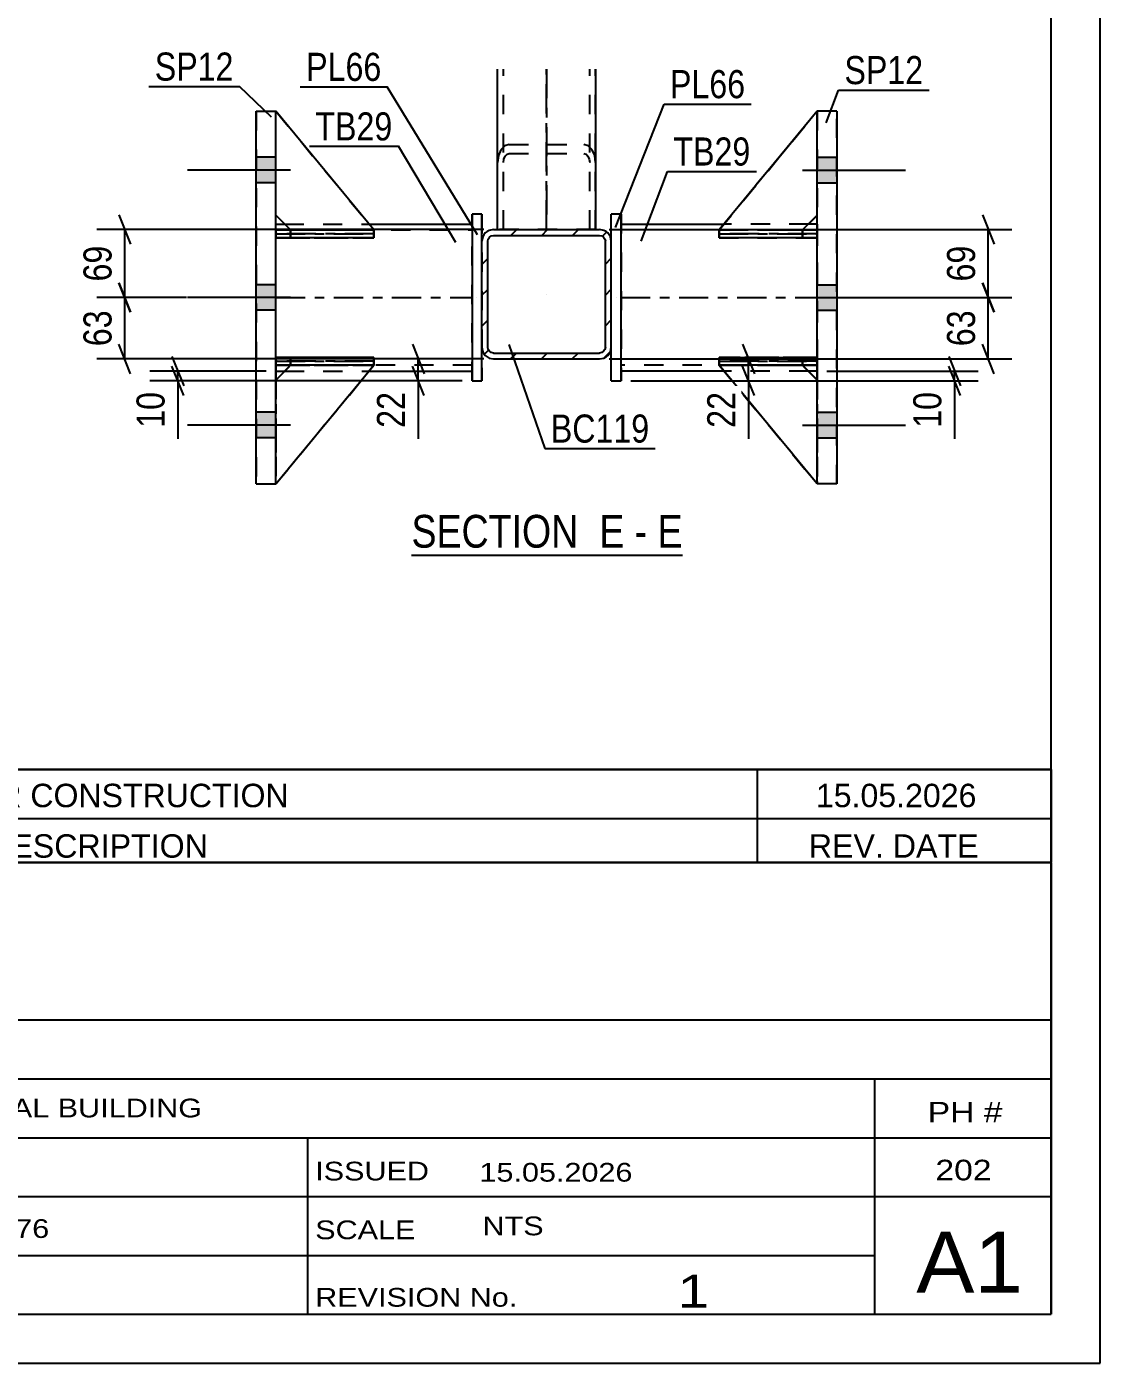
# Model space of a CAD drawing. Header units: millimetres. Extents: x 0 to 841, y 0 to 594.
# Drawn here: x 731.5 to 841, y 0 to 136.3 of the extents above; entities that cross this region are included whole.
import ezdxf

# ---------------------------------------------------------------- set-up
doc = ezdxf.new("R2010")
doc.units = ezdxf.units.MM
doc.linetypes.add('DXK_LINE_DOT2', pattern=[3.9198, 1.9599, -1.9599])
doc.linetypes.add('DXK_LINE_DOT3', pattern=[5.9187, 2.979, -0.9799, 0.9799, -0.9799])
doc.styles.add('Arial Narrow', font='ARIALN.TTF', dxfattribs={"height": 0.2})

# ---------------------------------------------------------------- blocks, each defined once
blk = doc.blocks.new('Unknown-389678698-1133 - 46257')
at = {"color": 5, "linetype": 'Continuous'}
for p, q in [((841, 0), (841, 594)), ((836, 5), (836, 589)), ((5, 5), (836, 5)), ((0, 0), (841, 0))]:
    blk.add_line(p, q, dxfattribs=at)
blk = doc.blocks.new('Unknown-389678698-48742 - 46257')
at = {"color": 7, "linetype": 'Continuous'}
for p, q in [((676, 51.05), (836, 51.05)), ((836, 51), (836, 5)), ((676, 35), (836, 35)), ((676, 29), (836, 29)), ((818, 5.05), (818, 29.05)), ((676, 23), (836, 23)), ((760.14, 23), (760.14, 5)), ((676, 17), (836, 17)), ((676, 11), (818, 11)), ((676, 5), (836, 5))]:
    blk.add_line(p, q, dxfattribs=at)
at = {"color": 7, "style": 'Arial Narrow'}
for s, height, width, p in [('TERMINAL BUILDING', 1.9089, 1.425378, (718.06, 25.07)), ('ISSUED', 1.909, 1.425378, (760.94, 18.64)), ('15.05.2026', 1.909, 1.425378, (777.69, 18.52)), ('AN-C-1376', 1.909, 1.425378, (718.23, 12.78)), ('SCALE', 1.909, 1.425378, (760.94, 12.65)), ('A1', 6.204, 1.25, (822.24, 7.2)), ('1', 3.34, 1.5, (797.91, 5.68)), ('REVISION No.', 1.9089, 1.425378, (760.94, 5.77))]:
    blk.add_text(s, height=height, dxfattribs=dict(at, width=width)).set_placement(p)
at = {"color": 7, "linetype": 'Continuous', "style": 'Arial Narrow'}
for s, height, width, p in [('PH #', 2.1, 1.42538, (823.4, 24.55)), ('202', 2.1, 1.42538, (824.19, 18.65)), ('NTS', 1.909, 1.425378, (778, 13.05))]:
    blk.add_text(s, height=height, dxfattribs=dict(at, width=width)).set_placement(p)
blk = doc.blocks.new('Unknown-389678698-48745 - 46257')
at = {"color": 7, "linetype": 'Continuous'}
for p, q in [((676, 60.55), (836, 60.55)), ((836, 60.55), (676, 60.55)), ((806, 60.55), (806, 55.55)), ((836, 60.55), (836, 55.55)), ((676, 55.55), (836, 55.55)), ((676, 55.55), (836, 55.55)), ((806, 55.55), (806, 51.05)), ((836, 55.55), (836, 51.05)), ((836, 51.05), (676, 51.05))]:
    blk.add_line(p, q, dxfattribs=at)
at = {"color": 7, "linetype": 'Continuous', "style": 'Arial Narrow'}
for s, height, width, p in [('ISSUED FOR CONSTRUCTION', 2.3861, 1.196471, (711, 56.7)), ('15.05.2026', 2.386, 1.196471, (812, 56.7)), ('REVISION DESCRIPTION', 2.3861, 1.2, (711, 51.55)), ('REV. DATE', 2.386, 1.2, (811.28, 51.55))]:
    blk.add_text(s, height=height, dxfattribs=dict(at, width=width)).set_placement(p)
blk = doc.blocks.new('Unknown-389678698-19 - 1372')
at = {"color": 6, "linetype": 'Continuous'}
blk.add_line((770.76, 82.41), (798.4, 82.41), dxfattribs=at)
at = {"color": 0, "linetype": 'Continuous'}
for points in [[(788.86, 83.16), (788.86, 86.66), (770.76, 86.66), (770.76, 83.16)], [(792.47, 83.16), (792.47, 86.66), (789.91, 86.66), (789.91, 83.16)], [(794.8, 83.16), (794.8, 86.66), (793.52, 86.66), (793.52, 83.16)], [(798.4, 83.16), (798.4, 86.66), (795.85, 86.66), (795.85, 83.16)]]:
    blk.add_wipeout(points, dxfattribs=at)
at = {"color": 7, "linetype": 'Continuous', "style": 'Arial Narrow'}
for s, p in [('SECTION ', (770.76, 83.16)), ('E', (789.91, 83.16)), ('E', (795.85, 83.16)), ('-', (793.52, 83.16))]:
    blk.add_text(s, height=3.34, dxfattribs=at).set_placement(p)
blk = doc.blocks.new('Part-389678698-1448 - 1372')
at = {"color": 7, "linetype": 'DXK_LINE_DOT2'}
for p, q in [((779.53, 115.6), (779.53, 131.96)), ((780.13, 115.6), (780.13, 131.96)), ((788.93, 115.6), (788.93, 131.96)), ((789.53, 115.6), (789.53, 131.96)), ((780.27, 124.13), (779.88, 123.73)), ((780.73, 124.28), (780.27, 124.13)), ((780.73, 124.28), (788.33, 124.28)), ((788.79, 124.13), (788.33, 124.28)), ((789.18, 123.73), (788.79, 124.13)), ((779.62, 123.13), (779.53, 122.42)), ((779.88, 123.73), (779.62, 123.13)), ((780.13, 122.42), (780.17, 122.77)), ((780.17, 122.77), (780.3, 123.07)), ((780.3, 123.07), (780.5, 123.28)), ((780.5, 123.28), (780.73, 123.35)), ((780.73, 123.35), (788.33, 123.35)), ((788.33, 123.35), (788.56, 123.28)), ((788.56, 123.28), (788.75, 123.07)), ((788.75, 123.07), (788.88, 122.77)), ((788.88, 122.77), (788.93, 122.42)), ((789.44, 123.13), (789.18, 123.73)), ((789.53, 122.42), (789.44, 123.13)), ((779.53, 115.6), (789.53, 115.6))]:
    blk.add_line(p, q, dxfattribs=at)
at = {"color": 7, "linetype": 'DXK_LINE_DOT3'}
blk.add_line((784.53, 131.96), (784.53, 116.52), dxfattribs=at)
blk = doc.blocks.new('Part-389678698-1504 - 1372')
at = {"color": 7, "linetype": 'DXK_LINE_DOT2'}
for p, q in [((802.13, 101.75), (810.63, 101.75)), ((812.13, 89.66), (802.13, 101.75)), ((802.13, 101.75), (802.13, 101.75)), ((810.63, 101.75), (802.13, 101.75)), ((802.13, 101.75), (812.13, 89.66)), ((810.63, 101.75), (812.13, 100.25)), ((810.63, 101.75), (810.63, 101.75)), ((812.13, 100.25), (810.63, 101.75)), ((812.13, 100.25), (812.13, 89.66))]:
    blk.add_line(p, q, dxfattribs=at)
at = {"color": 7, "linetype": 'DXK_LINE_DOT3'}
for p, q in [((802.13, 101.75), (812.13, 101.75)), ((812.13, 101.75), (812.13, 89.66))]:
    blk.add_line(p, q, dxfattribs=at)
blk = doc.blocks.new('Part-389678698-1545 - 1372')
at = {"color": 2, "linetype": 'Continuous'}
for p, q in [((814.13, 127.66), (812.13, 127.66)), ((812.13, 89.66), (812.13, 127.66)), ((814.13, 127.66), (814.13, 89.66)), ((814.13, 89.66), (812.13, 89.66))]:
    blk.add_line(p, q, dxfattribs=at)
at = {"color": 7, "linetype": 'DXK_LINE_DOT2'}
for p, q in [((812.13, 127.66), (812.13, 89.66)), ((814.13, 89.66), (814.13, 127.66))]:
    blk.add_line(p, q, dxfattribs=at)
blk = doc.blocks.new('Part-389678698-1514 - 1372')
at = {"color": 7, "linetype": 'DXK_LINE_DOT2'}
for p, q in [((802.13, 114.76), (802.13, 115.56)), ((802.13, 115.56), (810.63, 115.56)), ((812.13, 115.56), (802.13, 115.56)), ((810.63, 114.76), (802.13, 114.76)), ((802.13, 114.76), (812.13, 114.76)), ((810.63, 114.76), (810.63, 115.56)), ((810.63, 115.56), (812.13, 115.56)), ((812.13, 114.76), (810.63, 114.76)), ((812.13, 114.76), (812.13, 115.56)), ((812.13, 114.76), (812.13, 115.56)), ((812.13, 115.56), (812.13, 115.56)), ((812.13, 114.76), (812.13, 114.76))]:
    blk.add_line(p, q, dxfattribs=at)
at = {"color": 7, "linetype": 'DXK_LINE_DOT3'}
for p, q in [((812.13, 115.16), (802.13, 115.16)), ((802.13, 115.16), (812.13, 115.16))]:
    blk.add_line(p, q, dxfattribs=at)
blk = doc.blocks.new('Bolt-389678698-1386 - 1372')
at = {"linetype": 'Continuous'}
for points in [[(814.13, 120.36), (814.13, 122.96), (812.13, 122.96), (812.13, 120.36)], [(814.13, 120.36), (814.13, 122.96), (812.13, 122.96), (812.13, 120.36)], [(814.13, 120.36), (814.13, 122.96), (812.13, 122.96), (812.13, 120.36)], [(814.13, 107.36), (814.13, 109.96), (812.13, 109.96), (812.13, 107.36)], [(814.13, 107.36), (814.13, 109.96), (812.13, 109.96), (812.13, 107.36)], [(814.13, 94.36), (814.13, 96.96), (812.13, 96.96), (812.13, 94.36)], [(814.13, 94.36), (814.13, 96.96), (812.13, 96.96), (812.13, 94.36)], [(814.13, 94.36), (814.13, 96.96), (812.13, 96.96), (812.13, 94.36)]]:
    blk.add_hatch(color=1, dxfattribs=at).paths.add_polyline_path(points)
at = {"color": 1, "linetype": 'Continuous'}
for p, q in [((812.13, 122.96), (814.13, 122.96)), ((812.13, 122.96), (814.13, 122.96)), ((812.13, 122.96), (814.13, 122.96)), ((810.63, 121.66), (821.13, 121.66)), ((810.63, 121.66), (821.13, 121.66)), ((810.63, 121.66), (821.13, 121.66)), ((812.13, 120.36), (814.13, 120.36)), ((812.13, 120.36), (814.13, 120.36)), ((812.13, 120.36), (814.13, 120.36)), ((812.13, 109.96), (814.13, 109.96)), ((812.13, 109.96), (814.13, 109.96)), ((810.63, 108.66), (821.13, 108.66)), ((810.63, 108.66), (821.13, 108.66)), ((812.13, 107.36), (814.13, 107.36)), ((812.13, 107.36), (814.13, 107.36)), ((812.13, 96.96), (814.13, 96.96)), ((812.13, 96.96), (814.13, 96.96)), ((812.13, 96.96), (814.13, 96.96)), ((810.63, 95.66), (821.13, 95.66)), ((810.63, 95.66), (821.13, 95.66)), ((810.63, 95.66), (821.13, 95.66)), ((812.13, 94.36), (814.13, 94.36)), ((812.13, 94.36), (814.13, 94.36)), ((812.13, 94.36), (814.13, 94.36))]:
    blk.add_line(p, q, dxfattribs=at)
blk = doc.blocks.new('Part-389678698-1515 - 1372')
at = {"color": 7, "linetype": 'DXK_LINE_DOT2'}
for p, q in [((802.13, 101.76), (802.13, 102.56)), ((802.13, 102.56), (810.63, 102.56)), ((812.13, 102.56), (802.13, 102.56)), ((810.63, 101.76), (810.63, 102.56)), ((810.63, 102.56), (812.13, 102.56)), ((812.13, 101.76), (812.13, 102.56)), ((812.13, 101.76), (812.13, 102.56)), ((812.13, 102.56), (812.13, 102.56)), ((810.63, 101.76), (802.13, 101.76)), ((802.13, 101.76), (812.13, 101.76)), ((812.13, 101.76), (810.63, 101.76)), ((812.13, 101.76), (812.13, 101.76))]:
    blk.add_line(p, q, dxfattribs=at)
at = {"color": 7, "linetype": 'DXK_LINE_DOT3'}
for p, q in [((812.13, 102.16), (802.13, 102.16)), ((802.13, 102.16), (812.13, 102.16))]:
    blk.add_line(p, q, dxfattribs=at)
blk = doc.blocks.new('Bolt-389678698-1387 - 1372')
at = {"linetype": 'Continuous'}
for points in [[(756.93, 120.36), (756.93, 122.96), (754.93, 122.96), (754.93, 120.36)], [(756.93, 120.36), (756.93, 122.96), (754.93, 122.96), (754.93, 120.36)], [(756.93, 120.36), (756.93, 122.96), (754.93, 122.96), (754.93, 120.36)], [(756.93, 107.36), (756.93, 109.96), (754.93, 109.96), (754.93, 107.36)], [(756.93, 107.36), (756.93, 109.96), (754.93, 109.96), (754.93, 107.36)], [(756.93, 94.36), (756.93, 96.96), (754.93, 96.96), (754.93, 94.36)], [(756.93, 94.36), (756.93, 96.96), (754.93, 96.96), (754.93, 94.36)], [(756.93, 94.36), (756.93, 96.96), (754.93, 96.96), (754.93, 94.36)]]:
    blk.add_hatch(color=1, dxfattribs=at).paths.add_polyline_path(points)
at = {"color": 1, "linetype": 'Continuous'}
for p, q in [((756.93, 122.96), (754.93, 122.96)), ((756.93, 122.96), (754.93, 122.96)), ((756.93, 122.96), (754.93, 122.96)), ((758.43, 121.66), (747.93, 121.66)), ((758.43, 121.66), (747.93, 121.66)), ((758.43, 121.66), (747.93, 121.66)), ((756.93, 120.36), (754.93, 120.36)), ((756.93, 120.36), (754.93, 120.36)), ((756.93, 120.36), (754.93, 120.36)), ((756.93, 109.96), (754.93, 109.96)), ((756.93, 109.96), (754.93, 109.96)), ((758.43, 108.66), (747.93, 108.66)), ((758.43, 108.66), (747.93, 108.66)), ((756.93, 107.36), (754.93, 107.36)), ((756.93, 107.36), (754.93, 107.36)), ((756.93, 96.96), (754.93, 96.96)), ((756.93, 96.96), (754.93, 96.96)), ((756.93, 96.96), (754.93, 96.96)), ((758.43, 95.66), (747.93, 95.66)), ((758.43, 95.66), (747.93, 95.66)), ((758.43, 95.66), (747.93, 95.66)), ((756.93, 94.36), (754.93, 94.36)), ((756.93, 94.36), (754.93, 94.36)), ((756.93, 94.36), (754.93, 94.36))]:
    blk.add_line(p, q, dxfattribs=at)
blk = doc.blocks.new('Part-389678698-1510 - 1372')
at = {"color": 7, "linetype": 'DXK_LINE_DOT2'}
for p, q in [((812.13, 127.66), (802.13, 115.55)), ((802.13, 115.55), (812.13, 127.66)), ((812.13, 117.05), (812.13, 127.66)), ((810.63, 115.55), (812.13, 117.05)), ((810.63, 115.55), (812.13, 117.05)), ((802.13, 115.55), (810.63, 115.55)), ((802.13, 115.55), (802.13, 115.55)), ((810.63, 115.55), (802.13, 115.55)), ((810.63, 115.55), (810.63, 115.55))]:
    blk.add_line(p, q, dxfattribs=at)
at = {"color": 7, "linetype": 'DXK_LINE_DOT3'}
for p, q in [((812.13, 115.55), (812.13, 127.66)), ((802.13, 115.55), (812.13, 115.55))]:
    blk.add_line(p, q, dxfattribs=at)
blk = doc.blocks.new('Part-389678698-1446 - 1372')
at = {"color": 2, "linetype": 'Continuous'}
for p, q in [((779.53, 115.6), (779.53, 131.96)), ((789.53, 131.96), (789.53, 115.6))]:
    blk.add_line(p, q, dxfattribs=at)
at = {"color": 7, "linetype": 'DXK_LINE_DOT2'}
for p, q in [((780.13, 115.6), (780.13, 131.96)), ((788.93, 115.6), (788.93, 131.96)), ((789.53, 115.6), (779.53, 115.6))]:
    blk.add_line(p, q, dxfattribs=at)
at = {"color": 7, "linetype": 'DXK_LINE_DOT3'}
blk.add_line((784.53, 115.6), (784.53, 131.96), dxfattribs=at)
blk = doc.blocks.new('Part-389678698-1476 - 1372')
at = {"color": 2, "linetype": 'Continuous'}
for p, q in [((792.13, 116.16), (802.63, 116.16)), ((812.13, 116.16), (811.24, 116.16)), ((802.62, 101.16), (792.13, 101.16)), ((812.13, 101.16), (811.22, 101.16))]:
    blk.add_line(p, q, dxfattribs=at)
at = {"color": 7, "linetype": 'DXK_LINE_DOT2'}
for p, q in [((792.13, 101.16), (792.13, 116.16)), ((811.24, 116.16), (802.63, 116.16)), ((812.13, 116.16), (812.13, 101.16)), ((812.13, 115.56), (792.13, 115.56)), ((812.13, 101.76), (792.13, 101.76)), ((811.22, 101.16), (802.62, 101.16))]:
    blk.add_line(p, q, dxfattribs=at)
at = {"color": 7, "linetype": 'DXK_LINE_DOT3'}
blk.add_line((792.13, 108.66), (812.13, 108.66), dxfattribs=at)
blk = doc.blocks.new('Part-389678698-1491 - 1372')
at = {"color": 2, "linetype": 'Continuous'}
for p, q in [((792.13, 117.16), (791.13, 117.16)), ((791.13, 114.4), (791.13, 117.16)), ((792.13, 100.16), (792.13, 117.16)), ((791.13, 100.16), (791.13, 103.6)), ((791.13, 100.16), (792.13, 100.16))]:
    blk.add_line(p, q, dxfattribs=at)
at = {"color": 7, "linetype": 'DXK_LINE_DOT2'}
for p, q in [((791.13, 100.16), (791.13, 117.16)), ((792.13, 117.16), (792.13, 100.16)), ((791.13, 103.6), (791.13, 114.4))]:
    blk.add_line(p, q, dxfattribs=at)
at = {"color": 7, "linetype": 'DXK_LINE_DOT3'}
blk.add_line((791.63, 108.66), (791.63, 108.66), dxfattribs=at)
blk = doc.blocks.new('Part-389678698-1496 - 1372')
at = {"color": 2, "linetype": 'Continuous'}
for p, q in [((777.93, 117.16), (776.93, 117.16)), ((776.93, 117.16), (776.93, 100.16)), ((777.93, 114.4), (777.93, 117.16)), ((777.93, 100.16), (777.93, 103.6)), ((776.93, 100.16), (777.93, 100.16))]:
    blk.add_line(p, q, dxfattribs=at)
at = {"color": 7, "linetype": 'DXK_LINE_DOT2'}
for p, q in [((776.93, 100.16), (776.93, 117.16)), ((777.93, 117.16), (777.93, 100.16)), ((777.93, 103.6), (777.93, 114.4))]:
    blk.add_line(p, q, dxfattribs=at)
at = {"color": 7, "linetype": 'DXK_LINE_DOT3'}
blk.add_line((777.43, 108.66), (777.43, 108.66), dxfattribs=at)
blk = doc.blocks.new('Part-389678698-1501 - 1372')
at = {"color": 2, "linetype": 'Continuous'}
for p, q in [((756.93, 116.16), (757.82, 116.16)), ((766.42, 116.16), (776.93, 116.16)), ((756.93, 101.16), (757.84, 101.16)), ((766.44, 101.16), (776.93, 101.16))]:
    blk.add_line(p, q, dxfattribs=at)
at = {"color": 7, "linetype": 'DXK_LINE_DOT2'}
for p, q in [((756.93, 101.16), (756.93, 116.16)), ((757.82, 116.16), (766.42, 116.16)), ((776.93, 116.16), (776.93, 101.16)), ((756.93, 115.56), (776.93, 115.56)), ((776.93, 101.76), (756.93, 101.76)), ((757.84, 101.16), (766.44, 101.16))]:
    blk.add_line(p, q, dxfattribs=at)
at = {"color": 7, "linetype": 'DXK_LINE_DOT3'}
blk.add_line((756.93, 108.66), (776.93, 108.66), dxfattribs=at)
blk = doc.blocks.new('Part-389678698-1507 - 1372')
at = {"color": 2, "linetype": 'Continuous'}
for p, q in [((802.13, 101.75), (802.13, 101.75)), ((810.63, 101.75), (802.13, 101.75)), ((812.13, 89.66), (802.13, 101.75)), ((810.63, 101.75), (810.63, 101.75)), ((810.63, 101.75), (812.13, 100.25))]:
    blk.add_line(p, q, dxfattribs=at)
at = {"color": 7, "linetype": 'DXK_LINE_DOT2'}
for p, q in [((802.13, 101.75), (810.63, 101.75)), ((812.13, 89.66), (802.13, 101.75)), ((810.63, 101.75), (812.13, 100.25)), ((812.13, 100.25), (812.13, 89.66))]:
    blk.add_line(p, q, dxfattribs=at)
at = {"color": 7, "linetype": 'DXK_LINE_DOT3'}
for p, q in [((802.13, 101.75), (812.13, 101.75)), ((812.13, 101.75), (812.13, 89.66))]:
    blk.add_line(p, q, dxfattribs=at)
blk = doc.blocks.new('Part-389678698-1513 - 1372')
at = {"color": 2, "linetype": 'Continuous'}
for p, q in [((812.13, 127.66), (802.13, 115.55)), ((810.64, 115.56), (812.13, 117.05)), ((803.38, 115.55), (802.13, 115.55)), ((802.13, 115.55), (802.13, 115.55))]:
    blk.add_line(p, q, dxfattribs=at)
at = {"color": 7, "linetype": 'DXK_LINE_DOT2'}
for p, q in [((802.13, 115.55), (812.13, 127.66)), ((812.13, 117.05), (812.13, 127.66)), ((810.63, 115.55), (812.13, 117.05)), ((810.63, 115.55), (802.13, 115.55)), ((810.63, 115.55), (803.38, 115.55)), ((810.63, 115.55), (810.64, 115.56)), ((810.63, 115.55), (810.63, 115.55))]:
    blk.add_line(p, q, dxfattribs=at)
at = {"color": 7, "linetype": 'DXK_LINE_DOT3'}
for p, q in [((812.13, 115.55), (812.13, 127.66)), ((802.13, 115.55), (812.13, 115.55))]:
    blk.add_line(p, q, dxfattribs=at)
blk = doc.blocks.new('Part-389678698-1516 - 1372')
at = {"color": 2, "linetype": 'Continuous'}
for p, q in [((802.14, 115.56), (802.13, 115.56)), ((802.13, 115.56), (802.13, 114.76)), ((812.13, 114.76), (802.13, 114.76)), ((812.13, 115.56), (803.38, 115.56)), ((812.13, 115.56), (812.13, 115.56)), ((812.13, 115.56), (812.13, 114.76)), ((812.13, 114.76), (812.13, 114.76))]:
    blk.add_line(p, q, dxfattribs=at)
at = {"color": 7, "linetype": 'DXK_LINE_DOT2'}
for p, q in [((802.13, 114.76), (810.63, 114.76)), ((803.38, 115.56), (802.14, 115.56)), ((810.63, 115.56), (802.14, 115.56)), ((810.63, 115.56), (812.13, 115.56)), ((810.63, 115.56), (810.63, 114.76)), ((810.63, 114.76), (812.13, 114.76)), ((812.13, 115.56), (812.13, 114.76))]:
    blk.add_line(p, q, dxfattribs=at)
blk = doc.blocks.new('Part-389678698-1517 - 1372')
at = {"color": 2, "linetype": 'Continuous'}
for p, q in [((802.13, 102.56), (812.13, 102.56)), ((802.13, 102.56), (802.13, 101.76)), ((812.13, 102.56), (812.13, 102.56)), ((812.13, 102.56), (812.13, 101.76)), ((812.13, 101.76), (802.13, 101.76)), ((812.13, 101.76), (812.13, 101.76))]:
    blk.add_line(p, q, dxfattribs=at)
at = {"color": 7, "linetype": 'DXK_LINE_DOT2'}
for p, q in [((810.63, 102.56), (802.13, 102.56)), ((812.13, 102.56), (810.63, 102.56)), ((810.63, 102.56), (810.63, 101.76)), ((812.13, 102.56), (812.13, 101.76)), ((802.13, 101.76), (810.63, 101.76)), ((810.63, 101.76), (812.13, 101.76))]:
    blk.add_line(p, q, dxfattribs=at)
blk = doc.blocks.new('Part-389678698-1518 - 1372')
at = {"color": 7, "linetype": 'DXK_LINE_DOT2'}
for p, q in [((758.43, 101.75), (756.93, 100.25)), ((756.93, 89.66), (766.93, 101.75)), ((756.93, 100.25), (758.43, 101.75)), ((766.93, 101.75), (756.93, 89.66)), ((766.93, 101.75), (758.43, 101.75)), ((758.43, 101.75), (758.43, 101.75)), ((758.43, 101.75), (766.93, 101.75)), ((766.93, 101.75), (766.93, 101.75)), ((756.93, 100.25), (756.93, 89.66))]:
    blk.add_line(p, q, dxfattribs=at)
at = {"color": 7, "linetype": 'DXK_LINE_DOT3'}
for p, q in [((766.93, 101.75), (756.93, 101.75)), ((756.93, 101.75), (756.93, 89.66))]:
    blk.add_line(p, q, dxfattribs=at)
blk = doc.blocks.new('Part-389678698-1519 - 1372')
at = {"color": 2, "linetype": 'Continuous'}
for p, q in [((758.43, 101.75), (756.93, 100.25)), ((756.93, 89.66), (766.93, 101.75)), ((766.93, 101.75), (758.43, 101.75)), ((758.43, 101.75), (758.43, 101.75)), ((766.93, 101.75), (766.93, 101.75))]:
    blk.add_line(p, q, dxfattribs=at)
at = {"color": 7, "linetype": 'DXK_LINE_DOT2'}
for p, q in [((756.93, 100.25), (758.43, 101.75)), ((756.93, 89.66), (766.93, 101.75)), ((758.43, 101.75), (766.93, 101.75)), ((756.93, 100.25), (756.93, 89.66))]:
    blk.add_line(p, q, dxfattribs=at)
at = {"color": 7, "linetype": 'DXK_LINE_DOT3'}
for p, q in [((766.93, 101.75), (756.93, 101.75)), ((756.93, 101.75), (756.93, 89.66))]:
    blk.add_line(p, q, dxfattribs=at)
blk = doc.blocks.new('Part-389678698-1520 - 1372')
at = {"color": 7, "linetype": 'DXK_LINE_DOT2'}
for p, q in [((756.93, 117.05), (756.93, 127.66)), ((756.93, 127.66), (766.93, 115.55)), ((756.93, 127.66), (766.93, 115.55)), ((758.43, 115.55), (756.93, 117.05)), ((758.43, 115.55), (756.93, 117.05)), ((766.93, 115.55), (758.43, 115.55)), ((758.43, 115.55), (758.43, 115.55)), ((758.43, 115.55), (766.93, 115.55)), ((766.93, 115.55), (766.93, 115.55))]:
    blk.add_line(p, q, dxfattribs=at)
at = {"color": 7, "linetype": 'DXK_LINE_DOT3'}
for p, q in [((756.93, 115.55), (756.93, 127.66)), ((766.93, 115.55), (756.93, 115.55))]:
    blk.add_line(p, q, dxfattribs=at)
blk = doc.blocks.new('Part-389678698-1521 - 1372')
at = {"color": 2, "linetype": 'Continuous'}
for p, q in [((766.93, 115.55), (756.93, 127.66)), ((758.42, 115.56), (756.93, 117.05)), ((765.68, 115.55), (766.93, 115.55)), ((766.93, 115.55), (766.93, 115.55))]:
    blk.add_line(p, q, dxfattribs=at)
at = {"color": 7, "linetype": 'DXK_LINE_DOT2'}
for p, q in [((756.93, 117.05), (756.93, 127.66)), ((756.93, 127.66), (766.93, 115.55)), ((758.43, 115.55), (756.93, 117.05)), ((758.43, 115.55), (758.42, 115.56)), ((766.93, 115.55), (758.43, 115.55)), ((758.43, 115.55), (758.43, 115.55)), ((758.43, 115.55), (765.68, 115.55))]:
    blk.add_line(p, q, dxfattribs=at)
at = {"color": 7, "linetype": 'DXK_LINE_DOT3'}
for p, q in [((756.93, 115.55), (756.93, 127.66)), ((766.93, 115.55), (756.93, 115.55))]:
    blk.add_line(p, q, dxfattribs=at)
blk = doc.blocks.new('Part-389678698-1522 - 1372')
at = {"color": 7, "linetype": 'DXK_LINE_DOT2'}
for p, q in [((756.93, 115.56), (758.43, 115.56)), ((766.93, 115.56), (756.93, 115.56)), ((756.93, 115.56), (756.93, 115.56)), ((756.93, 115.56), (756.93, 114.76)), ((756.93, 115.56), (756.93, 114.76)), ((758.43, 114.76), (756.93, 114.76)), ((756.93, 114.76), (766.93, 114.76)), ((756.93, 114.76), (756.93, 114.76)), ((758.43, 115.56), (766.93, 115.56)), ((758.43, 115.56), (758.43, 114.76)), ((766.93, 114.76), (758.43, 114.76)), ((766.93, 115.56), (766.93, 114.76))]:
    blk.add_line(p, q, dxfattribs=at)
blk = doc.blocks.new('Part-389678698-1523 - 1372')
at = {"color": 7, "linetype": 'DXK_LINE_DOT2'}
for p, q in [((756.93, 102.56), (758.43, 102.56)), ((766.93, 102.56), (756.93, 102.56)), ((756.93, 102.56), (756.93, 102.56)), ((756.93, 102.56), (756.93, 101.76)), ((756.93, 102.56), (756.93, 101.76)), ((758.43, 102.56), (766.93, 102.56)), ((758.43, 102.56), (758.43, 101.76)), ((766.93, 102.56), (766.93, 101.76)), ((758.43, 101.76), (756.93, 101.76)), ((756.93, 101.76), (766.93, 101.76)), ((756.93, 101.76), (756.93, 101.76)), ((766.93, 101.76), (758.43, 101.76))]:
    blk.add_line(p, q, dxfattribs=at)
at = {"color": 7, "linetype": 'DXK_LINE_DOT3'}
for p, q in [((756.93, 102.16), (766.93, 102.16)), ((766.93, 102.16), (756.93, 102.16))]:
    blk.add_line(p, q, dxfattribs=at)
blk = doc.blocks.new('Part-389678698-1524 - 1372')
at = {"color": 2, "linetype": 'Continuous'}
for p, q in [((756.93, 114.76), (756.93, 115.56)), ((756.93, 115.56), (765.68, 115.56)), ((766.93, 114.76), (756.93, 114.76)), ((756.93, 114.76), (756.93, 114.76)), ((766.93, 115.56), (766.92, 115.56)), ((766.93, 114.76), (766.93, 115.56))]:
    blk.add_line(p, q, dxfattribs=at)
at = {"color": 7, "linetype": 'DXK_LINE_DOT2'}
for p, q in [((758.43, 115.56), (756.93, 115.56)), ((756.93, 114.76), (758.43, 114.76)), ((758.43, 114.76), (758.43, 115.56)), ((758.43, 115.56), (766.92, 115.56)), ((758.43, 114.76), (766.93, 114.76))]:
    blk.add_line(p, q, dxfattribs=at)
at = {"color": 7, "linetype": 'DXK_LINE_DOT3'}
for p, q in [((756.93, 115.16), (766.93, 115.16)), ((766.93, 115.16), (756.93, 115.16))]:
    blk.add_line(p, q, dxfattribs=at)
blk = doc.blocks.new('Part-389678698-1525 - 1372')
at = {"color": 2, "linetype": 'Continuous'}
for p, q in [((756.93, 101.76), (756.93, 102.56)), ((766.93, 102.56), (756.93, 102.56)), ((766.93, 101.76), (766.93, 102.56)), ((766.93, 101.76), (756.93, 101.76)), ((756.93, 101.76), (756.93, 101.76))]:
    blk.add_line(p, q, dxfattribs=at)
at = {"color": 7, "linetype": 'DXK_LINE_DOT2'}
for p, q in [((758.43, 102.56), (756.93, 102.56)), ((758.43, 101.76), (758.43, 102.56)), ((766.93, 102.56), (758.43, 102.56)), ((756.93, 101.76), (758.43, 101.76)), ((758.43, 101.76), (766.93, 101.76))]:
    blk.add_line(p, q, dxfattribs=at)
blk = doc.blocks.new('Part-389678698-1540 - 1372')
at = {"color": 2, "linetype": 'Continuous'}
for p, q in [((754.93, 127.66), (754.93, 127.66)), ((754.93, 127.66), (756.93, 127.66)), ((754.93, 89.66), (754.93, 127.66)), ((756.93, 89.66), (756.93, 127.66)), ((754.93, 89.66), (754.93, 89.66)), ((754.93, 89.66), (756.93, 89.66))]:
    blk.add_line(p, q, dxfattribs=at)
at = {"color": 7, "linetype": 'DXK_LINE_DOT2'}
for p, q in [((754.93, 127.66), (754.93, 89.66)), ((756.93, 89.66), (756.93, 127.66))]:
    blk.add_line(p, q, dxfattribs=at)
blk = doc.blocks.new('Part-389678698-1584 - 1372')
at = {"linetype": 'Continuous'}
h = blk.add_hatch(dxfattribs=at)
h.set_pattern_fill('', scale=0.7, style=0, pattern_type=0)
h.set_pattern_definition([(45, (790.3872, 102.491), (-1.57154, 1.57154), [])])
h.paths.add_polyline_path([(789.93, 102.4), (790.39, 102.49), (790.78, 102.75), (791.04, 103.14), (791.13, 103.6), (791.13, 114.4), (791.04, 114.86), (790.78, 115.25), (790.39, 115.51), (789.93, 115.6), (779.13, 115.6), (778.67, 115.51), (778.28, 115.25), (778.02, 114.86), (777.93, 114.4), (777.93, 103.6), (778.02, 103.14), (778.28, 102.75), (778.67, 102.49), (779.13, 102.4)])
h.paths.add_polyline_path([(779.13, 103), (778.9, 103.05), (778.7, 103.18), (778.57, 103.37), (778.53, 103.6), (778.53, 114.4), (778.57, 114.63), (778.7, 114.82), (778.9, 114.95), (779.13, 115), (789.93, 115), (790.16, 114.95), (790.35, 114.82), (790.48, 114.63), (790.53, 114.4), (790.53, 103.6), (790.48, 103.37), (790.35, 103.18), (790.16, 103.05), (789.93, 103)])
at = {"color": 2, "linetype": 'Continuous'}
for p, q in [((778.02, 114.86), (777.93, 114.4)), ((778.53, 114.4), (778.57, 114.63)), ((778.57, 114.63), (778.7, 114.82)), ((779.13, 115.6), (778.67, 115.51)), ((778.7, 114.82), (778.9, 114.95)), ((778.9, 114.95), (779.13, 115)), ((779.13, 115.6), (789.93, 115.6)), ((779.13, 115), (789.93, 115)), ((790.39, 115.51), (789.93, 115.6)), ((789.93, 115), (790.16, 114.95)), ((790.16, 114.95), (790.35, 114.82)), ((790.35, 114.82), (790.48, 114.63)), ((790.48, 114.63), (790.53, 114.4)), ((791.13, 114.4), (791.04, 114.86)), ((777.93, 103.6), (777.93, 114.4)), ((778.53, 103.6), (778.53, 114.4)), ((790.53, 103.6), (790.53, 114.4)), ((791.13, 103.6), (791.13, 114.4)), ((777.93, 103.6), (778.02, 103.14)), ((778.57, 103.37), (778.53, 103.6)), ((790.53, 103.6), (790.48, 103.37)), ((791.04, 103.14), (791.13, 103.6)), ((778.7, 103.18), (778.57, 103.37)), ((778.67, 102.49), (779.13, 102.4)), ((778.9, 103.05), (778.7, 103.18)), ((779.13, 103), (778.9, 103.05)), ((779.13, 103), (789.93, 103)), ((779.13, 102.4), (789.93, 102.4)), ((790.16, 103.05), (789.93, 103)), ((789.93, 102.4), (790.39, 102.49)), ((790.35, 103.18), (790.16, 103.05)), ((790.48, 103.37), (790.35, 103.18))]:
    blk.add_line(p, q, dxfattribs=at)
at = {"color": 7, "linetype": 'DXK_LINE_DOT3'}
blk.add_line((784.53, 109), (784.53, 109), dxfattribs=at)
at = {"color": 2, "linetype": 'Continuous'}
for centre, start, end in [((779.13, 114.4), 112.5, 157.5), ((789.93, 114.4), 22.5, 67.5), ((779.13, 103.6), 202.5, 247.5), ((789.93, 103.6), 292.5, 337.5)]:
    blk.add_arc(centre, 1.2, start, end, dxfattribs=at)
blk = doc.blocks.new('StraightDimension-389678698-47476 - 1372')
at = {"color": 7, "linetype": 'Continuous'}
for p, q in [((828.98, 117.1), (830.18, 114.1)), ((790.93, 115.6), (831.98, 115.6)), ((829.58, 108.66), (829.58, 115.6)), ((830.18, 107.16), (828.98, 110.16)), ((819.98, 108.66), (831.98, 108.66))]:
    blk.add_line(p, q, dxfattribs=at)
at = {"color": 0}
blk.add_wipeout([(828.83, 114.56), (824.63, 114.56), (824.63, 109.7), (828.83, 109.7)], dxfattribs=at)
at = {"color": 3, "style": 'Arial Narrow'}
blk.add_text('69', height=2.863, rotation=90.0002, dxfattribs=at).set_placement((828.23, 110.3))
blk = doc.blocks.new('StraightDimension-389678698-47477 - 1372')
at = {"color": 7, "linetype": 'Continuous'}
for p, q in [((828.98, 110.16), (830.18, 107.16)), ((819.98, 108.66), (831.98, 108.66)), ((829.58, 102.4), (829.58, 108.66)), ((830.18, 100.9), (828.98, 103.9)), ((790.93, 102.4), (831.98, 102.4))]:
    blk.add_line(p, q, dxfattribs=at)
at = {"color": 0}
blk.add_wipeout([(828.83, 107.96), (824.63, 107.96), (824.63, 103.1), (828.83, 103.1)], dxfattribs=at)
at = {"color": 3, "style": 'Arial Narrow'}
blk.add_text('63', height=2.863, rotation=90.0002, dxfattribs=at).set_placement((828.23, 103.7))
blk = doc.blocks.new('StraightDimension-389678698-47536 - 1372')
at = {"color": 7, "linetype": 'Continuous'}
for p, q in [((746.33, 102.66), (747.53, 99.66)), ((755.93, 101.16), (744.08, 101.16)), ((747.53, 98.66), (746.33, 101.66)), ((746.93, 100.16), (746.93, 101.16)), ((775.93, 100.16), (744.08, 100.16)), ((746.93, 100.16), (746.93, 94.26)), ((746.93, 100.16), (746.93, 94.26))]:
    blk.add_line(p, q, dxfattribs=at)
at = {"color": 0}
blk.add_wipeout([(746.18, 99.64), (741.98, 99.64), (741.98, 94.78), (746.18, 94.78)], dxfattribs=at)
at = {"color": 3, "style": 'Arial Narrow'}
blk.add_text('10', height=2.863, rotation=90.0002, dxfattribs=at).set_placement((745.58, 95.38))
blk = doc.blocks.new('StraightDimension-389678698-47496 - 1372')
at = {"color": 7, "linetype": 'Continuous'}
for p, q in [((740.92, 110.16), (742.12, 107.16)), ((747.83, 108.66), (738.67, 108.66)), ((741.52, 102.4), (741.52, 108.66)), ((742.12, 100.9), (740.92, 103.9)), ((778.13, 102.4), (738.67, 102.4))]:
    blk.add_line(p, q, dxfattribs=at)
at = {"color": 0}
blk.add_wipeout([(740.77, 107.96), (736.57, 107.96), (736.57, 103.1), (740.77, 103.1)], dxfattribs=at)
at = {"color": 3, "style": 'Arial Narrow'}
blk.add_text('63', height=2.863, rotation=90.0002, dxfattribs=at).set_placement((740.17, 103.7))
blk = doc.blocks.new('StraightDimension-389678698-47514 - 1372')
at = {"color": 7, "linetype": 'Continuous'}
for p, q in [((804.53, 103.9), (805.73, 100.9)), ((790.93, 102.4), (807.53, 102.4)), ((805.13, 100.16), (805.13, 102.4)), ((805.73, 98.66), (804.53, 101.66)), ((793.13, 100.16), (807.53, 100.16)), ((805.13, 100.16), (805.13, 94.26)), ((805.13, 100.16), (805.13, 94.26))]:
    blk.add_line(p, q, dxfattribs=at)
at = {"color": 0}
blk.add_wipeout([(804.38, 99.64), (800.18, 99.64), (800.18, 94.78), (804.38, 94.78)], dxfattribs=at)
at = {"color": 3, "style": 'Arial Narrow'}
blk.add_text('22', height=2.863, rotation=90.0002, dxfattribs=at).set_placement((803.78, 95.38))
blk = doc.blocks.new('StraightDimension-389678698-47525 - 1372')
at = {"color": 7, "linetype": 'Continuous'}
for p, q in [((770.85, 103.9), (772.05, 100.9)), ((778.13, 102.4), (768.6, 102.4)), ((771.45, 100.16), (771.45, 102.4)), ((772.05, 98.66), (770.85, 101.66)), ((775.93, 100.16), (768.6, 100.16)), ((771.45, 100.16), (771.45, 94.26)), ((771.45, 100.16), (771.45, 94.26))]:
    blk.add_line(p, q, dxfattribs=at)
at = {"color": 0}
blk.add_wipeout([(770.7, 99.64), (766.5, 99.64), (766.5, 94.78), (770.7, 94.78)], dxfattribs=at)
at = {"color": 3, "style": 'Arial Narrow'}
blk.add_text('22', height=2.863, rotation=90.0002, dxfattribs=at).set_placement((770.1, 95.38))
blk = doc.blocks.new('StraightDimension-389678698-47495 - 1372')
at = {"color": 7, "linetype": 'Continuous'}
for p, q in [((740.92, 117.1), (742.12, 114.1)), ((778.13, 115.6), (738.67, 115.6)), ((741.52, 108.66), (741.52, 115.6)), ((742.12, 107.16), (740.92, 110.16)), ((747.83, 108.66), (738.67, 108.66))]:
    blk.add_line(p, q, dxfattribs=at)
at = {"color": 0}
blk.add_wipeout([(740.77, 114.56), (736.57, 114.56), (736.57, 109.7), (740.77, 109.7)], dxfattribs=at)
at = {"color": 3, "style": 'Arial Narrow'}
blk.add_text('69', height=2.863, rotation=90.0002, dxfattribs=at).set_placement((740.17, 110.3))
blk = doc.blocks.new('StraightDimension-389678698-47547 - 1372')
at = {"color": 7, "linetype": 'Continuous'}
for p, q in [((825.54, 102.66), (826.74, 99.66)), ((813.13, 101.16), (828.54, 101.16)), ((826.74, 98.66), (825.54, 101.66)), ((826.14, 100.16), (826.14, 101.16)), ((793.13, 100.16), (828.54, 100.16)), ((826.14, 100.16), (826.14, 94.26)), ((826.14, 100.16), (826.14, 94.26))]:
    blk.add_line(p, q, dxfattribs=at)
at = {"color": 0}
blk.add_wipeout([(825.39, 99.64), (821.19, 99.64), (821.19, 94.78), (825.39, 94.78)], dxfattribs=at)
at = {"color": 3, "style": 'Arial Narrow'}
blk.add_text('10', height=2.863, rotation=90.0002, dxfattribs=at).set_placement((824.79, 95.38))
blk = doc.blocks.new('Mark-389678698-1472 - 1372')
at = {"color": 0}
blk.add_wipeout([(805.33, 122.12), (805.33, 125.12), (797.47, 125.12), (797.47, 122.12)], dxfattribs=at)
blk.add_wipeout([(805.33, 122.12), (805.33, 125.12), (797.47, 125.12), (797.47, 122.12)], dxfattribs=at)
at = {"color": 30, "linetype": 'Continuous'}
for p, q in [((794.17, 114.41), (796.87, 121.52)), ((796.87, 121.52), (805.93, 121.52))]:
    blk.add_line(p, q, dxfattribs=at)
at = {"color": 3, "style": 'Arial Narrow'}
blk.add_text('TB29', height=2.863, dxfattribs=at).set_placement((797.47, 122.12))
blk = doc.blocks.new('Mark-389678698-1487 - 1372')
at = {"color": 0}
blk.add_wipeout([(804.8, 128.99), (804.8, 131.99), (797.12, 131.99), (797.12, 128.99)], dxfattribs=at)
blk.add_wipeout([(804.8, 128.99), (804.8, 131.99), (797.12, 131.99), (797.12, 128.99)], dxfattribs=at)
at = {"color": 30, "linetype": 'Continuous'}
for p, q in [((791.56, 115.81), (796.52, 128.39)), ((796.52, 128.39), (805.4, 128.39))]:
    blk.add_line(p, q, dxfattribs=at)
at = {"color": 3, "style": 'Arial Narrow'}
blk.add_text('PL66', height=2.863, dxfattribs=at).set_placement((797.12, 128.99))
blk = doc.blocks.new('Mark-389678698-1492 - 1372')
at = {"color": 0}
blk.add_wipeout([(767.69, 130.75), (767.69, 133.75), (760.02, 133.75), (760.02, 130.75)], dxfattribs=at)
blk.add_wipeout([(767.69, 130.75), (767.69, 133.75), (760.02, 133.75), (760.02, 130.75)], dxfattribs=at)
at = {"color": 30, "linetype": 'Continuous'}
for p in [(759.42, 130.15), (777.48, 115.07)]:
    blk.add_line(p, (768.29, 130.15), dxfattribs=at)
at = {"color": 3, "style": 'Arial Narrow'}
blk.add_text('PL66', height=2.863, dxfattribs=at).set_placement((760.02, 130.75))
blk = doc.blocks.new('Mark-389678698-1497 - 1372')
at = {"color": 0}
blk.add_wipeout([(768.82, 124.68), (768.82, 127.68), (760.96, 127.68), (760.96, 124.68)], dxfattribs=at)
blk.add_wipeout([(768.82, 124.68), (768.82, 127.68), (760.96, 127.68), (760.96, 124.68)], dxfattribs=at)
at = {"color": 30, "linetype": 'Continuous'}
for p in [(760.36, 124.08), (775.28, 114.29)]:
    blk.add_line(p, (769.42, 124.08), dxfattribs=at)
at = {"color": 3, "style": 'Arial Narrow'}
blk.add_text('TB29', height=2.863, dxfattribs=at).set_placement((760.96, 124.68))
blk = doc.blocks.new('Mark-389678698-1541 - 1372')
at = {"color": 0}
blk.add_wipeout([(822.95, 130.42), (822.95, 133.42), (814.91, 133.42), (814.91, 130.42)], dxfattribs=at)
blk.add_wipeout([(822.95, 130.42), (822.95, 133.42), (814.91, 133.42), (814.91, 130.42)], dxfattribs=at)
at = {"color": 30, "linetype": 'Continuous'}
for p, q in [((813.06, 126.46), (814.31, 129.82)), ((814.31, 129.82), (823.55, 129.82))]:
    blk.add_line(p, q, dxfattribs=at)
at = {"color": 3, "style": 'Arial Narrow'}
blk.add_text('SP12', height=2.863, dxfattribs=at).set_placement((814.91, 130.42))
blk = doc.blocks.new('Mark-389678698-1536 - 1372')
at = {"color": 0}
blk.add_wipeout([(752.62, 130.78), (752.62, 133.78), (744.58, 133.78), (744.58, 130.78)], dxfattribs=at)
blk.add_wipeout([(752.62, 130.78), (752.62, 133.78), (744.58, 133.78), (744.58, 130.78)], dxfattribs=at)
at = {"color": 30, "linetype": 'Continuous'}
for p in [(743.98, 130.18), (756.49, 127.04)]:
    blk.add_line(p, (753.22, 130.18), dxfattribs=at)
at = {"color": 3, "style": 'Arial Narrow'}
blk.add_text('SP12', height=2.863, dxfattribs=at).set_placement((744.58, 130.78))
blk = doc.blocks.new('Mark-389678698-1580 - 1372')
at = {"color": 0}
blk.add_wipeout([(795.02, 93.87), (795.02, 96.87), (784.97, 96.87), (784.97, 93.87)], dxfattribs=at)
blk.add_wipeout([(795.02, 93.87), (795.02, 96.87), (784.97, 96.87), (784.97, 93.87)], dxfattribs=at)
at = {"color": 30, "linetype": 'Continuous'}
for p, q in [((780.68, 103.89), (784.37, 93.27)), ((784.37, 93.27), (795.62, 93.27))]:
    blk.add_line(p, q, dxfattribs=at)
at = {"color": 3, "style": 'Arial Narrow'}
blk.add_text('BC119', height=2.863, dxfattribs=at).set_placement((784.97, 93.87))

msp = doc.modelspace()

# ---------------------------------------------------------------- block references
for name in ['Unknown-389678698-1133 - 46257', 'Part-389678698-1448 - 1372', 'Part-389678698-1446 - 1372', 'Part-389678698-1540 - 1372', 'Part-389678698-1520 - 1372', 'Part-389678698-1521 - 1372', 'Part-389678698-1510 - 1372', 'Part-389678698-1513 - 1372', 'Part-389678698-1545 - 1372', 'Bolt-389678698-1387 - 1372', 'Bolt-389678698-1386 - 1372', 'Part-389678698-1501 - 1372', 'Part-389678698-1496 - 1372', 'Part-389678698-1491 - 1372', 'Part-389678698-1476 - 1372', 'Part-389678698-1522 - 1372', 'Part-389678698-1524 - 1372', 'Part-389678698-1584 - 1372', 'Part-389678698-1514 - 1372', 'Part-389678698-1516 - 1372', 'Part-389678698-1523 - 1372', 'Part-389678698-1525 - 1372', 'Part-389678698-1515 - 1372', 'Part-389678698-1517 - 1372', 'Part-389678698-1518 - 1372', 'Part-389678698-1519 - 1372', 'Part-389678698-1504 - 1372', 'Part-389678698-1507 - 1372', 'Unknown-389678698-48745 - 46257', 'Unknown-389678698-48742 - 46257']:
    msp.add_blockref(name, (0, 0))

# ---------------------------------------------------------------- next in the draw order: block references
for name in ['Mark-389678698-1536 - 1372', 'Mark-389678698-1541 - 1372', 'StraightDimension-389678698-47476 - 1372', 'StraightDimension-389678698-47536 - 1372', 'Unknown-389678698-19 - 1372']:
    msp.add_blockref(name, (0, 0))

# ---------------------------------------------------------------- next in the draw order: block references
for name in ['Mark-389678698-1472 - 1372', 'StraightDimension-389678698-47496 - 1372', 'StraightDimension-389678698-47477 - 1372']:
    msp.add_blockref(name, (0, 0))

# ---------------------------------------------------------------- next in the draw order: block references
for name in ['Mark-389678698-1487 - 1372', 'StraightDimension-389678698-47495 - 1372', 'StraightDimension-389678698-47525 - 1372', 'StraightDimension-389678698-47514 - 1372']:
    msp.add_blockref(name, (0, 0))

# ---------------------------------------------------------------- next in the draw order: block references
for name in ['Mark-389678698-1492 - 1372', 'StraightDimension-389678698-47547 - 1372']:
    msp.add_blockref(name, (0, 0))

# ---------------------------------------------------------------- next in the draw order: block references
for name in ['Mark-389678698-1497 - 1372', 'Mark-389678698-1580 - 1372']:
    msp.add_blockref(name, (0, 0))

doc.saveas('drawing.dxf')
